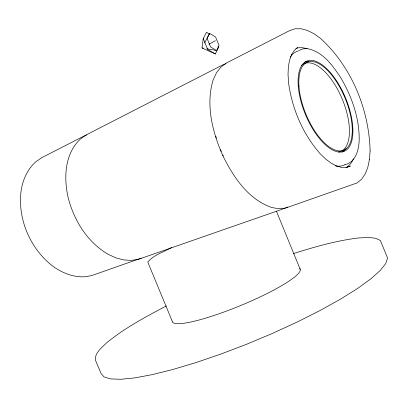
<?xml version="1.0" encoding="UTF-8"?>
<svg xmlns="http://www.w3.org/2000/svg" width="408" height="408" viewBox="0 0 408 408"><rect width="100%" height="100%" fill="white"/><g stroke="black" fill="none" stroke-linecap="round" stroke-linejoin="round"><path stroke-width="0.61" d="M370.102 150.996L370.112 150.878C369.021 109.14 351.497 66.683 320.464 38.352L313.726 33.578L307.214 30.365L300.971 28.749L294.964 28.79L289.507 30.666L226.129 63.163L220.779 67.198L216.556 72.609L213.144 79.912C205.51 104.983 212.471 131.917 222.62 155.239C233.126 176.674 247.926 199.104 271.437 207.442L278.664 208.743L285.381 208.151L357.204 182.901L361.702 179.138L365.262 173.828L367.812 167.326L369.434 159.518M369.424 159.656L370.112 150.878M217.994 46.461L218.453 47.588L215.358 53.958L202.021 47.95L203.24 38.576L206.494 32.288L209.743 34.252M226.037 63.704L222.589 64.979L86.43 134.798L80.458 138.97C64.714 153.627 63.612 177.592 68.1 197.345C73.833 220.279 87.332 242.168 108.079 254.276L115.994 257.907L123.629 259.911L131.004 260.401L138.251 259.381L281.658 209.447L287.66 207.04M291.628 54.488L289.588 60.078L288.374 66.83L288.028 74.475L288.599 83.12C292.154 109.002 302.894 134.201 320.265 153.836L325.89 159.227L331.52 163.394L336.937 166.168M206.876 48.802L216.597 50.505L219.04 45.492L215.572 37.006L209.605 33.4L204.643 42.911M209.605 33.4L207.065 38.357L210.594 46.981L216.597 50.505M291.552 54.647L294.352 50.347L297.815 47.384M209.018 44.161L215.48 40.667M166.454 305.903C145.605 316.812 124.659 328.037 106.406 343.036L105.983 343.388C101.561 348.029 94.819 352.701 95.35 359.927L101.006 373.407L103.974 376.865L110.512 378.889L120.743 379.287L134.66 377.91L152.092 374.666L172.671 369.546L195.83 362.625L220.82 354.083L246.748 344.199L272.631 333.331L297.488 321.897L320.408 310.335L340.614 299.074L357.53 288.487L370.775 278.904L380.169 270.55L385.728 263.588L387.6 258.096L380.353 240.455L375.38 238.211L368.154 237.451L358.01 238.007C335.973 240.766 314.527 246.891 293.413 253.608M171.635 247.447C163.807 252.169 153.622 254.77 147.788 262.115L172.217 321.208M298.829 50.465L302.93 48.858L307.193 48.618M86.7 134.982L83.803 136.144L41.978 157.59L36.016 161.65C27.872 168.713 23.22 178.888 21.308 189.348L21.298 189.424C16.988 218.571 30.253 249.416 53.825 266.924L53.887 266.965C62.761 273.12 73.297 277.236 84.221 276.813L91.382 275.701L141.29 258.147M344.969 164.71C355.837 162.241 358.989 149.476 359.183 139.847L359.193 139.658C359.366 117.897 351.829 96.665 340.945 78.045C332.882 65.703 322.906 51.592 307.454 48.674M346.132 167.581L350.37 166.031L346.29 167.448M346.469 167.423L341.848 167.474L336.773 166.117M202.021 47.95L203.235 48.159M215.358 53.958L207.723 49.526L203.24 38.576M276.507 211.41L300.273 269.499M299.727 268.541A69.105 10.945 -22.4 0 1 240.424 305.623A69.105 10.945 -22.4 0 1 172.237 321.203M295.851 48.491A64.648 29.075 67.5 0 1 307.03 48.802M353.455 158.824A64.648 29.075 67.5 0 1 346.111 167.525M344.949 164.664A61.521 27.662 67.5 0 1 337.268 166.112M336.61 166.036A61.521 27.662 67.5 0 1 335.442 165.842M290.246 57.151A61.521 27.662 67.5 0 1 298.248 51.005M304.291 62.317A48.72 21.803 67.5 0 1 308.688 61.705M346.066 148.436A48.72 21.803 67.5 0 1 342.358 151.924M301.196 65.795A47.507 21.257 67.5 0 1 341.695 97.828A47.507 21.257 67.5 0 1 338.416 151.98M223.319 155.989A73.506 38.219 67.2 0 1 222.794 154.867M221.274 151.445A73.506 38.219 67.2 0 1 220.544 149.716M216.311 138.021A73.506 38.219 67.2 0 1 215.776 136.252M298.243 85.92A48.848 21.7 67.5 0 0 341.7 152.021A48.848 21.7 67.5 0 0 336.503 80.738A48.848 21.7 67.5 0 0 298.243 85.92M298.972 86.363A47.634 21.16 67.5 0 0 341.323 150.873A47.634 21.16 67.5 0 0 336.309 81.406A47.634 21.16 67.5 0 0 298.972 86.363"/></g></svg>
